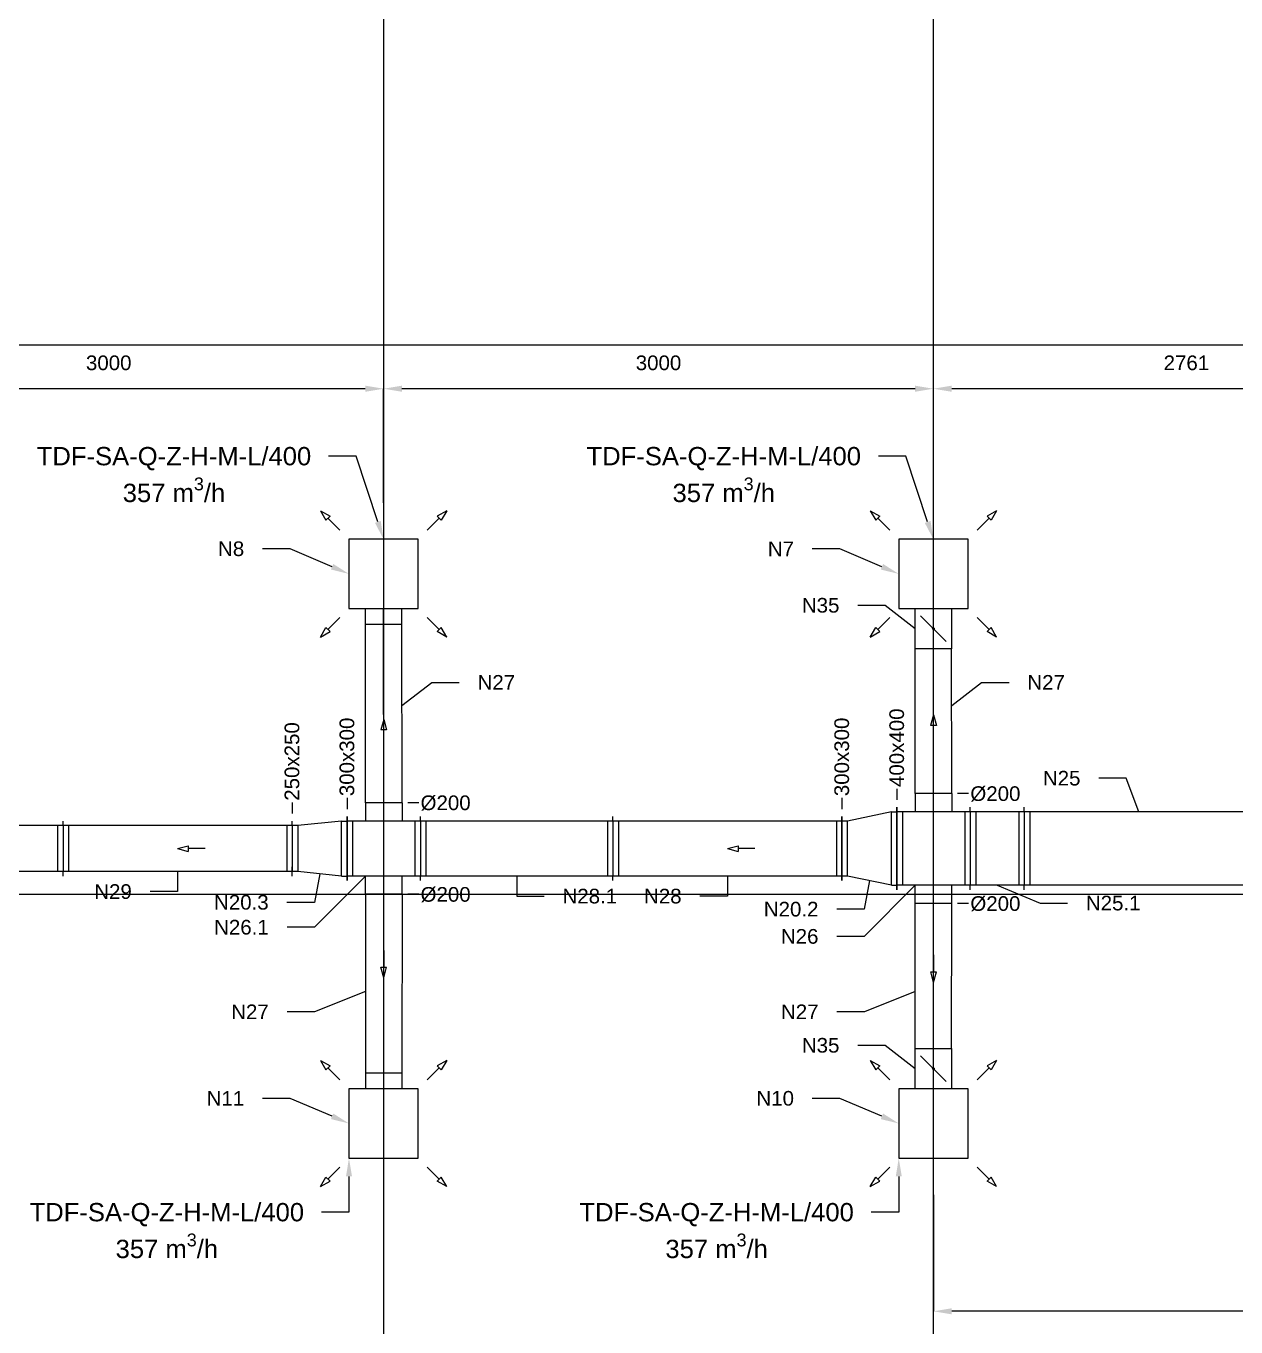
# Model space of a CAD drawing. Header units: millimetres. Extents: x 59762 to 60194, y -87842 to -87548.
# Drawn here: x 59946.12 to 59952.72, y -87789.9 to -87782.8 of the extents above; entities that cross this region are included whole.
import ezdxf
from ezdxf import colors
from ezdxf.entities.mleader import LeaderData, LeaderLine
from ezdxf.math import Vec2, Vec3

# ---------------------------------------------------------------- set-up
doc = ezdxf.new("R2010")
doc.units = ezdxf.units.MM
doc.linetypes.add('JIS_02_1.2', pattern=[2.5, 1.25, -1.25])
doc.linetypes.add('KRESKAKROPKA', pattern=[25.4, 12.7, -6.35, 0, -6.35])
for name, color, linetype, lineweight in [('instalacja nawiewna', 150, 'Continuous', 20), ('kanały', 7, 'Continuous', 20), ('nawi. strzałki', 150, 'Continuous', 20), ('Nawiew opis', 150, 'Continuous', 20), ('wymiary', 7, 'Continuous', 13)]:
    doc.layers.add(name, color=color, linetype=linetype, lineweight=lineweight)
doc.layers.add('osie', color=7, linetype='JIS_02_1.2', lineweight=5, transparency=0.7)
doc.layers.add('podkład', color=7, linetype='Continuous', lineweight=13, transparency=0.7)
doc.styles.add('styl1', font='arial.ttf', dxfattribs={"height": 0.08})
doc.linetypes.add('ZYGZAK', pattern='A,0.00254,-5.08,[131,ltypeshp.shx,S=5.08,R=0,X=-5.08,Y=0],-10.16,[131,ltypeshp.shx,S=5.08,R=180,X=5.08,Y=0],-5.08', length=20.32254)
doc.dimstyles.new('Kopia Opisowy', dxfattribs={"dimscale": 0, "dimtxt": 0.08, "dimasz": 0.1, "dimexe": 0, "dimexo": 0.2, "dimgap": 0.1, "dimtad": 1, "dimlfac": 1000, "dimtxsty": 'styl1', "dimcen": 2.5, "dimadec": 0, "dimazin": 0, "dimtfac": 1, "dimtmove": 0, "dimatfit": 3, "dimfxl": 1, "dimarcsym": 0})

# ---------------------------------------------------------------- blocks, each defined once
blk = doc.blocks.new('*D66')
at = {"layer": 'Defpoints', "color": 0, "transparency": 16777216}
for p in [(59951.0698, -87784.7764), (59953.8308, -87784.7764), (59951.0698, -87785.5984)]:
    blk.add_point(p, dxfattribs=at)
at = {"layer": 'wymiary', "color": 0, "lineweight": -2, "transparency": 16777216}
for p, q in [((59951.0698, -87785.3984), (59951.0698, -87784.7764)), ((59953.7308, -87784.7764), (59951.1698, -87784.7764))]:
    blk.add_line(p, q, dxfattribs=at)
at = {"layer": 'wymiary', "color": 0, "transparency": 16777216}
for points in [[(59951.1698, -87784.7597), (59951.1698, -87784.793), (59951.0698, -87784.7764)], [(59953.7308, -87784.7597), (59953.7308, -87784.793), (59953.8308, -87784.7764)]]:
    blk.add_solid(points, dxfattribs=at)
at = {"layer": 'wymiary', "color": 0, "transparency": 16777216, "insert": (59952.4503, -87784.6355), "char_height": 0.08, "attachment_point": 5, "style": 'styl1'}
blk.add_mtext('2761', dxfattribs=at)
blk = doc.blocks.new('*D67')
at = {"layer": 'Defpoints', "color": 0, "transparency": 16777216}
for p in [(59948.0698, -87784.7764), (59948.0698, -87785.5984), (59951.0698, -87785.5984)]:
    blk.add_point(p, dxfattribs=at)
at = {"layer": 'wymiary', "color": 0, "lineweight": -2, "transparency": 16777216}
for p, q in [((59948.0698, -87785.3984), (59948.0698, -87784.7764)), ((59950.9698, -87784.7764), (59948.1698, -87784.7764))]:
    blk.add_line(p, q, dxfattribs=at)
at = {"layer": 'wymiary', "color": 0, "transparency": 16777216}
for points in [[(59948.1698, -87784.7597), (59948.1698, -87784.793), (59948.0698, -87784.7764)], [(59950.9698, -87784.7597), (59950.9698, -87784.793), (59951.0698, -87784.7764)]]:
    blk.add_solid(points, dxfattribs=at)
at = {"layer": 'wymiary', "color": 0, "transparency": 16777216, "insert": (59949.5698, -87784.6355), "char_height": 0.08, "attachment_point": 5, "style": 'styl1'}
blk.add_mtext('3000', dxfattribs=at)
blk = doc.blocks.new('*D68')
at = {"layer": 'Defpoints', "color": 0, "transparency": 16777216}
for p in [(59945.0698, -87784.7764), (59945.0698, -87785.5984), (59948.0698, -87785.5984)]:
    blk.add_point(p, dxfattribs=at)
at = {"layer": 'wymiary', "color": 0, "lineweight": -2, "transparency": 16777216}
for p, q in [((59945.0698, -87785.3984), (59945.0698, -87784.7764)), ((59947.9698, -87784.7764), (59945.1698, -87784.7764))]:
    blk.add_line(p, q, dxfattribs=at)
at = {"layer": 'wymiary', "color": 0, "transparency": 16777216}
for points in [[(59945.1698, -87784.7597), (59945.1698, -87784.793), (59945.0698, -87784.7764)], [(59947.9698, -87784.7597), (59947.9698, -87784.793), (59948.0698, -87784.7764)]]:
    blk.add_solid(points, dxfattribs=at)
at = {"layer": 'wymiary', "color": 0, "transparency": 16777216, "insert": (59946.5698, -87784.6355), "char_height": 0.08, "attachment_point": 5, "style": 'styl1'}
blk.add_mtext('3000', dxfattribs=at)
blk = doc.blocks.new('*D65')
at = {"layer": 'Defpoints', "color": 0, "transparency": 16777216}
for p in [(59951.0698, -87788.9764), (59951.0698, -87789.8126), (59956.8708, -87789.8126)]:
    blk.add_point(p, dxfattribs=at)
at = {"layer": 'wymiary', "color": 0, "lineweight": -2, "transparency": 16777216}
for p, q in [((59951.0698, -87789.1764), (59951.0698, -87789.8126)), ((59956.8708, -87789.6126), (59956.8708, -87789.8126)), ((59956.7708, -87789.8126), (59951.1698, -87789.8126))]:
    blk.add_line(p, q, dxfattribs=at)
at = {"layer": 'wymiary', "color": 0, "transparency": 16777216}
for points in [[(59951.1698, -87789.796), (59951.1698, -87789.8293), (59951.0698, -87789.8126)], [(59956.7708, -87789.796), (59956.7708, -87789.8293), (59956.8708, -87789.8126)]]:
    blk.add_solid(points, dxfattribs=at)
at = {"layer": 'wymiary', "color": 0, "transparency": 16777216, "insert": (59954.496, -87789.6718), "char_height": 0.08, "attachment_point": 5, "style": 'styl1'}
blk.add_mtext('5801', dxfattribs=at)
blk = doc.blocks.new('_None')

msp = doc.modelspace()

# ---------------------------------------------------------------- hatches: boundary and pattern name
at = {"layer": 'podkład'}
h = msp.add_hatch(dxfattribs=at)
h.set_pattern_fill('ANSI31', color=256, scale=0.25)
h.set_pattern_definition([(45, (56984.5771, -93786.78106), (-0.56126601, 0.56126601), [])])
h.paths.add_polyline_path([(59941.720847, -87772.18638), (59941.720847, -87793.88638), (59972.420847, -87793.88638), (59972.420847, -87772.18638)])
h.paths.add_polyline_path([(59942.070847, -87772.53638), (59953.830847, -87772.53638), (59953.830847, -87784.77638), (59960.310847, -87784.77638), (59960.310847, -87772.53638), (59972.070847, -87772.53638), (59972.070847, -87793.53638), (59942.070847, -87793.53638)], flags=16)
h.paths.add_polyline_path([(59954.070847, -87772.53638), (59960.070847, -87772.53638), (59960.070847, -87784.53638), (59954.070847, -87784.53638)], flags=16)

# ---------------------------------------------------------------- linework, layer by layer
at = {"layer": 'instalacja nawiewna', "color": 7, "ltscale": 20}
for points in [[(59948.258847, -87785.59838), (59947.880847, -87785.59838), (59947.880847, -87785.97638), (59948.258847, -87785.97638)], [(59951.258847, -87785.59838), (59950.880847, -87785.59838), (59950.880847, -87785.97638), (59951.258847, -87785.97638)], [(59948.258847, -87788.59838), (59947.880847, -87788.59838), (59947.880847, -87788.97638), (59948.258847, -87788.97638)], [(59951.258847, -87788.59838), (59950.880847, -87788.59838), (59950.880847, -87788.97638), (59951.258847, -87788.97638)]]:
    msp.add_lwpolyline(points, close=True, dxfattribs=at)
at = {"layer": 'kanały'}
for p, q in [((59947.970847, -87786.061275), (59947.970847, -87785.97638)), ((59948.168847, -87786.061318), (59948.168847, -87785.97638)), ((59950.970847, -87785.97638), (59951.168847, -87785.97638)), ((59950.970847, -87786.19638), (59950.970847, -87785.97638)), ((59951.168847, -87785.97638), (59951.168847, -87786.19638)), ((59951.066312, -87786.082844), (59950.999844, -87786.016376)), ((59947.970847, -87786.061275), (59948.168847, -87786.061318)), ((59951.073383, -87786.089916), (59951.139851, -87786.156384)), ((59951.168847, -87786.19638), (59950.970847, -87786.19638)), ((59950.970847, -87788.37838), (59951.168847, -87788.37838)), ((59950.970847, -87788.59838), (59950.970847, -87788.37838)), ((59951.168847, -87788.37838), (59951.168847, -87788.59838)), ((59951.066312, -87788.484844), (59950.999844, -87788.418376)), ((59947.970847, -87788.511485), (59948.168847, -87788.511442)), ((59947.970847, -87788.511485), (59947.970847, -87788.59838)), ((59948.168847, -87788.511442), (59948.168847, -87788.59838)), ((59951.073383, -87788.491916), (59951.139851, -87788.558384)), ((59951.168847, -87788.59838), (59950.970847, -87788.59838))]:
    msp.add_line(p, q, dxfattribs=at)
at = {"layer": 'kanały', "color": 7, "linetype": 'ZYGZAK', "ltscale": 0.1}
for p, q in [((59947.970847, -87787.03638), (59947.970847, -87786.061275)), ((59948.170847, -87787.03638), (59948.168847, -87786.061318)), ((59950.970847, -87786.98638), (59950.970847, -87786.19638)), ((59951.170847, -87786.98638), (59951.168847, -87786.19638)), ((59947.970847, -87787.53638), (59947.970847, -87788.511485)), ((59948.170847, -87787.53638), (59948.168847, -87788.511442)), ((59950.970847, -87788.37838), (59950.970847, -87787.58638)), ((59951.168847, -87788.37838), (59951.170847, -87787.58638))]:
    msp.add_line(p, q, dxfattribs=at)
at = {"layer": 'kanały', "color": 7, "ltscale": 20}
for p, q in [((59948.170847, -87787.03638), (59947.970847, -87787.03638)), ((59947.970847, -87787.03638), (59947.970847, -87787.13638)), ((59948.170847, -87787.03638), (59948.170847, -87787.13638)), ((59951.170847, -87786.98638), (59950.970847, -87786.98638)), ((59950.970847, -87786.98638), (59950.970847, -87787.08638)), ((59951.170847, -87786.98638), (59951.170847, -87787.08638)), ((59947.870847, -87787.13638), (59947.870847, -87787.11138)), ((59947.870847, -87787.11138), (59947.870847, -87787.13638)), ((59948.270847, -87787.13638), (59948.270847, -87787.11138)), ((59948.270847, -87787.13638), (59948.270847, -87787.11138)), ((59949.320847, -87787.13638), (59949.320847, -87787.11138)), ((59949.320847, -87787.13638), (59949.320847, -87787.11138)), ((59950.570847, -87787.11138), (59950.570847, -87787.13638)), ((59950.570847, -87787.13638), (59950.570847, -87787.11138)), ((59950.840847, -87787.08638), (59950.600847, -87787.13638)), ((59950.840847, -87787.48638), (59950.840847, -87787.08638)), ((59950.840847, -87787.08638), (59950.870847, -87787.08638)), ((59950.870847, -87787.08638), (59950.870847, -87787.06138)), ((59950.870847, -87787.06138), (59950.870847, -87787.08638)), ((59950.870847, -87787.08638), (59950.870847, -87787.48638)), ((59951.270847, -87787.08638), (59950.870847, -87787.08638)), ((59950.870847, -87787.48638), (59950.870847, -87787.08638)), ((59950.900847, -87787.08638), (59950.900847, -87787.48638)), ((59951.240847, -87787.08638), (59951.240847, -87787.48638)), ((59951.270847, -87787.08638), (59951.270847, -87787.06138)), ((59951.270847, -87787.08638), (59951.270847, -87787.06138)), ((59951.270847, -87787.08638), (59951.270847, -87787.48638)), ((59951.565847, -87787.08638), (59951.270847, -87787.08638)), ((59951.270847, -87787.08638), (59951.270847, -87787.48638)), ((59951.300847, -87787.08638), (59951.300847, -87787.48638)), ((59951.535847, -87787.08638), (59951.535847, -87787.48638)), ((59951.565847, -87787.08638), (59951.565847, -87787.06138)), ((59951.565847, -87787.08638), (59951.565847, -87787.06138)), ((59952.815847, -87787.08638), (59951.565847, -87787.08638)), ((59951.565847, -87787.08638), (59951.565847, -87787.48638)), ((59951.565847, -87787.08638), (59951.565847, -87787.48638)), ((59951.595847, -87787.08638), (59951.595847, -87787.48638)), ((59946.320847, -87787.16138), (59945.230847, -87787.16138)), ((59946.290847, -87787.16138), (59946.290847, -87787.41138)), ((59946.320847, -87787.16138), (59946.320847, -87787.13638)), ((59946.320847, -87787.16138), (59946.320847, -87787.13638)), ((59947.570847, -87787.16138), (59946.320847, -87787.16138)), ((59946.320847, -87787.16138), (59946.320847, -87787.41138)), ((59946.320847, -87787.16138), (59946.320847, -87787.41138)), ((59946.350847, -87787.16138), (59946.350847, -87787.41138)), ((59947.540847, -87787.16138), (59947.540847, -87787.41138)), ((59947.570847, -87787.16138), (59947.570847, -87787.13638)), ((59947.570847, -87787.16138), (59947.570847, -87787.13638)), ((59947.570847, -87787.16138), (59947.570847, -87787.41138)), ((59947.570847, -87787.16138), (59947.570847, -87787.41138)), ((59947.840847, -87787.13638), (59947.600847, -87787.16138)), ((59947.600847, -87787.16138), (59947.600847, -87787.41138)), ((59947.840847, -87787.43638), (59947.840847, -87787.13638)), ((59947.840847, -87787.13638), (59947.870847, -87787.13638)), ((59947.870847, -87787.13638), (59947.870847, -87787.43638)), ((59948.270847, -87787.13638), (59947.870847, -87787.13638)), ((59947.870847, -87787.43638), (59947.870847, -87787.13638)), ((59947.900847, -87787.13638), (59947.900847, -87787.43638)), ((59948.240847, -87787.13638), (59948.240847, -87787.43638)), ((59948.270847, -87787.13638), (59948.270847, -87787.43638)), ((59949.320847, -87787.13638), (59948.270847, -87787.13638)), ((59948.270847, -87787.13638), (59948.270847, -87787.43638)), ((59948.300847, -87787.13638), (59948.300847, -87787.43638)), ((59949.290847, -87787.13638), (59949.290847, -87787.43638)), ((59950.570847, -87787.13638), (59949.320847, -87787.13638)), ((59949.320847, -87787.13638), (59949.320847, -87787.43638)), ((59949.320847, -87787.13638), (59949.320847, -87787.43638)), ((59949.350847, -87787.13638), (59949.350847, -87787.43638)), ((59950.540847, -87787.13638), (59950.540847, -87787.43638)), ((59950.570847, -87787.43638), (59950.570847, -87787.13638)), ((59950.600847, -87787.13638), (59950.570847, -87787.13638)), ((59950.570847, -87787.13638), (59950.570847, -87787.43638)), ((59950.600847, -87787.43638), (59950.600847, -87787.13638)), ((59947.570847, -87787.41138), (59947.570847, -87787.38638)), ((59946.320847, -87787.41138), (59945.230847, -87787.41138)), ((59946.320847, -87787.43638), (59946.320847, -87787.41138)), ((59947.570847, -87787.41138), (59946.320847, -87787.41138)), ((59946.320847, -87787.43638), (59946.320847, -87787.41138)), ((59947.570847, -87787.43638), (59947.570847, -87787.41138)), ((59947.570847, -87787.43638), (59947.570847, -87787.41138)), ((59947.840847, -87787.43638), (59947.600847, -87787.41138)), ((59947.840847, -87787.43638), (59947.870847, -87787.43638)), ((59947.870847, -87787.46138), (59947.870847, -87787.43638)), ((59948.270847, -87787.43638), (59947.870847, -87787.43638)), ((59947.870847, -87787.43638), (59947.870847, -87787.46138)), ((59947.970847, -87787.53638), (59947.970847, -87787.43638)), ((59948.170847, -87787.53638), (59948.170847, -87787.43638)), ((59948.270847, -87787.46138), (59948.270847, -87787.43638)), ((59948.270847, -87787.46138), (59948.270847, -87787.43638)), ((59949.320847, -87787.43638), (59948.270847, -87787.43638)), ((59949.320847, -87787.46138), (59949.320847, -87787.43638)), ((59950.570847, -87787.43638), (59949.320847, -87787.43638)), ((59949.320847, -87787.46138), (59949.320847, -87787.43638)), ((59950.570847, -87787.43638), (59950.570847, -87787.46138)), ((59950.600847, -87787.43638), (59950.570847, -87787.43638)), ((59950.570847, -87787.46138), (59950.570847, -87787.43638)), ((59950.840847, -87787.48638), (59950.600847, -87787.43638)), ((59948.170847, -87787.53638), (59947.970847, -87787.53638)), ((59950.840847, -87787.48638), (59950.870847, -87787.48638)), ((59950.870847, -87787.51138), (59950.870847, -87787.48638)), ((59951.270847, -87787.48638), (59950.870847, -87787.48638)), ((59950.870847, -87787.48638), (59950.870847, -87787.51138)), ((59950.970847, -87787.58638), (59950.970847, -87787.48638)), ((59951.170847, -87787.58638), (59951.170847, -87787.48638)), ((59951.270847, -87787.51138), (59951.270847, -87787.48638)), ((59951.270847, -87787.51138), (59951.270847, -87787.48638)), ((59951.565847, -87787.48638), (59951.270847, -87787.48638)), ((59951.565847, -87787.51138), (59951.565847, -87787.48638)), ((59952.815847, -87787.48638), (59951.565847, -87787.48638)), ((59951.565847, -87787.51138), (59951.565847, -87787.48638)), ((59951.170847, -87787.58638), (59950.970847, -87787.58638))]:
    msp.add_line(p, q, dxfattribs=at)
at = {"layer": 'kanały', "color": 7}
for p, q in [((59947.600847, -87787.16138), (59947.570847, -87787.16138)), ((59947.600847, -87787.41138), (59947.570847, -87787.41138))]:
    msp.add_line(p, q, dxfattribs=at)
at = {"layer": 'kanały'}
for centre in [(59951.069847, -87786.08638), (59951.069847, -87788.48838)]:
    msp.add_circle(centre, 0.005, dxfattribs=at)
at = {"layer": 'nawi. strzałki', "color": 7, "ltscale": 20}
for p, q in [((59947.725284, -87785.442816), (59947.755284, -87785.494778)), ((59947.725284, -87785.442816), (59947.777245, -87785.472816)), ((59947.777245, -87785.472816), (59947.755284, -87785.494778)), ((59948.414411, -87785.442816), (59948.362449, -87785.472816)), ((59948.384411, -87785.494778), (59948.362449, -87785.472816)), ((59948.414411, -87785.442816), (59948.384411, -87785.494778)), ((59950.725284, -87785.442816), (59950.755284, -87785.494778)), ((59950.725284, -87785.442816), (59950.777245, -87785.472816)), ((59950.777245, -87785.472816), (59950.755284, -87785.494778)), ((59951.414411, -87785.442816), (59951.362449, -87785.472816)), ((59951.384411, -87785.494778), (59951.362449, -87785.472816)), ((59951.414411, -87785.442816), (59951.384411, -87785.494778)), ((59947.83135, -87785.548883), (59947.766264, -87785.483797)), ((59948.308345, -87785.548883), (59948.37343, -87785.483797)), ((59950.83135, -87785.548883), (59950.766264, -87785.483797)), ((59951.308345, -87785.548883), (59951.37343, -87785.483797)), ((59947.83135, -87786.025877), (59947.766264, -87786.090963)), ((59948.308345, -87786.025877), (59948.37343, -87786.090963)), ((59950.83135, -87786.025877), (59950.766264, -87786.090963)), ((59951.308345, -87786.025877), (59951.37343, -87786.090963)), ((59947.725284, -87786.131943), (59947.755284, -87786.079982)), ((59947.725284, -87786.131943), (59947.777245, -87786.101943)), ((59947.755284, -87786.079982), (59947.777245, -87786.101943)), ((59948.362449, -87786.101943), (59948.384411, -87786.079982)), ((59948.414411, -87786.131943), (59948.362449, -87786.101943)), ((59948.414411, -87786.131943), (59948.384411, -87786.079982)), ((59950.725284, -87786.131943), (59950.755284, -87786.079982)), ((59950.725284, -87786.131943), (59950.777245, -87786.101943)), ((59950.755284, -87786.079982), (59950.777245, -87786.101943)), ((59951.362449, -87786.101943), (59951.384411, -87786.079982)), ((59951.414411, -87786.131943), (59951.362449, -87786.101943)), ((59951.414411, -87786.131943), (59951.384411, -87786.079982)), ((59948.070847, -87786.58138), (59948.055318, -87786.639336)), ((59948.070847, -87786.58138), (59948.086376, -87786.639336)), ((59951.070347, -87786.55638), (59951.054818, -87786.614336)), ((59951.085876, -87786.614336), (59951.054818, -87786.614336)), ((59951.070347, -87786.55638), (59951.085876, -87786.614336)), ((59951.070347, -87786.70638), (59951.070347, -87786.614336)), ((59948.086376, -87786.639336), (59948.055318, -87786.639336)), ((59948.070847, -87786.73138), (59948.070847, -87786.639336)), ((59946.945847, -87787.28638), (59947.003803, -87787.270851)), ((59946.945847, -87787.28638), (59947.003803, -87787.301909)), ((59947.003803, -87787.270851), (59947.003803, -87787.301909)), ((59947.095847, -87787.28638), (59947.003803, -87787.28638)), ((59949.945847, -87787.28638), (59950.003803, -87787.270851)), ((59949.945847, -87787.28638), (59950.003803, -87787.301909)), ((59950.003803, -87787.270851), (59950.003803, -87787.301909)), ((59950.095847, -87787.28638), (59950.003803, -87787.28638)), ((59948.070847, -87787.84238), (59948.070847, -87787.934424)), ((59951.070847, -87787.86738), (59951.070847, -87787.959424)), ((59948.070847, -87787.99238), (59948.055318, -87787.934424)), ((59948.055318, -87787.934424), (59948.086376, -87787.934424)), ((59948.070847, -87787.99238), (59948.086376, -87787.934424)), ((59951.070847, -87788.01738), (59951.055318, -87787.959424)), ((59951.055318, -87787.959424), (59951.086376, -87787.959424)), ((59951.070847, -87788.01738), (59951.086376, -87787.959424)), ((59947.725284, -87788.442816), (59947.755284, -87788.494778)), ((59947.725284, -87788.442816), (59947.777245, -87788.472816)), ((59948.414411, -87788.442816), (59948.362449, -87788.472816)), ((59948.414411, -87788.442816), (59948.384411, -87788.494778)), ((59950.725284, -87788.442816), (59950.755284, -87788.494778)), ((59950.725284, -87788.442816), (59950.777245, -87788.472816)), ((59951.414411, -87788.442816), (59951.362449, -87788.472816)), ((59951.414411, -87788.442816), (59951.384411, -87788.494778)), ((59947.777245, -87788.472816), (59947.755284, -87788.494778)), ((59947.83135, -87788.548883), (59947.766264, -87788.483797)), ((59948.308345, -87788.548883), (59948.37343, -87788.483797)), ((59948.384411, -87788.494778), (59948.362449, -87788.472816)), ((59950.777245, -87788.472816), (59950.755284, -87788.494778)), ((59950.83135, -87788.548883), (59950.766264, -87788.483797)), ((59951.308345, -87788.548883), (59951.37343, -87788.483797)), ((59951.384411, -87788.494778), (59951.362449, -87788.472816)), ((59947.83135, -87789.025877), (59947.766264, -87789.090963)), ((59948.308345, -87789.025877), (59948.37343, -87789.090963)), ((59950.83135, -87789.025877), (59950.766264, -87789.090963)), ((59951.308345, -87789.025877), (59951.37343, -87789.090963)), ((59947.725284, -87789.131943), (59947.755284, -87789.079982)), ((59947.725284, -87789.131943), (59947.777245, -87789.101943)), ((59947.755284, -87789.079982), (59947.777245, -87789.101943)), ((59948.362449, -87789.101943), (59948.384411, -87789.079982)), ((59948.414411, -87789.131943), (59948.362449, -87789.101943)), ((59948.414411, -87789.131943), (59948.384411, -87789.079982)), ((59950.725284, -87789.131943), (59950.755284, -87789.079982)), ((59950.725284, -87789.131943), (59950.777245, -87789.101943)), ((59950.755284, -87789.079982), (59950.777245, -87789.101943)), ((59951.362449, -87789.101943), (59951.384411, -87789.079982)), ((59951.414411, -87789.131943), (59951.362449, -87789.101943)), ((59951.414411, -87789.131943), (59951.384411, -87789.079982))]:
    msp.add_line(p, q, dxfattribs=at)
at = {"layer": 'osie', "linetype": 'Continuous'}
for p, q in [((59948.070847, -87795.29638), (59948.070847, -87770.29638)), ((59951.070847, -87795.29638), (59951.070847, -87770.29638)), ((59939.220847, -87784.53638), (59974.220847, -87784.53638)), ((59939.220847, -87787.53638), (59974.220847, -87787.53638))]:
    msp.add_line(p, q, dxfattribs=at)
at = {"layer": 'osie', "color": 7, "linetype": 'KRESKAKROPKA', "ltscale": 0.1}
for p, q in [((59948.070847, -87787.13638), (59948.069847, -87785.97638)), ((59951.070847, -87787.08638), (59951.069847, -87785.97638)), ((59948.070847, -87788.59838), (59948.070847, -87787.43638)), ((59951.069847, -87788.59838), (59951.070847, -87787.48638))]:
    msp.add_line(p, q, dxfattribs=at)
at = {"layer": 'wymiary', "color": 7}
for p, q in [((59950.870847, -87786.960353), (59950.870847, -87787.020708)), ((59947.570847, -87787.035353), (59947.570847, -87787.095708)), ((59947.870847, -87787.010353), (59947.870847, -87787.070708)), ((59948.261558, -87787.03638), (59948.201203, -87787.03638)), ((59950.570847, -87787.010353), (59950.570847, -87787.070708)), ((59951.261558, -87786.98638), (59951.201203, -87786.98638)), ((59948.261558, -87787.53638), (59948.201203, -87787.53638)), ((59951.261558, -87787.58638), (59951.201203, -87787.58638))]:
    msp.add_line(p, q, dxfattribs=at)

# ---------------------------------------------------------------- texts
at = {"layer": 'wymiary', "color": 7, "ltscale": 20, "char_height": 0.08, "attachment_point": 7, "rotation": 90, "style": 'styl1'}
for s, insert in [('400x400', (59950.91056, -87786.950527)), ('250x250', (59947.61056, -87787.025527)), ('300x300', (59947.91056, -87787.000527)), ('300x300', (59950.61056, -87787.000527))]:
    msp.add_mtext_dynamic_manual_height_columns(s, width=0.44264358, gutter_width=1, heights=[0], dxfattribs=dict(at, insert=insert))
at = {"layer": 'wymiary', "color": 7, "ltscale": 20, "char_height": 0.08, "attachment_point": 1, "style": 'styl1'}
for insert in [(59951.271384, -87786.946667), (59948.271384, -87786.996667), (59948.271384, -87787.496667), (59951.271384, -87787.546667)]:
    msp.add_mtext_dynamic_manual_height_columns('%%C200', width=0.44264358, gutter_width=1, heights=[0], dxfattribs=dict(at, insert=insert))

# ---------------------------------------------------------------- dimensions: what is measured, and where the dimension line sits
at = {"layer": 'wymiary', "color": 7}
for base, p1, p2, override, picture, middle in [((59945.069847, -87784.77638), (59948.069847, -87785.59838), (59945.069847, -87785.59838), {"dimscale": 1, "dimse1": 1, "dimtix": 0, "dimtofl": 1, "dimtmove": 1, "dimatfit": 3}, '*D68', (59946.569847, -87784.635507)), ((59948.069847, -87784.77638), (59951.069847, -87785.59838), (59948.069847, -87785.59838), {"dimscale": 1, "dimse1": 1, "dimtix": 0, "dimtofl": 1, "dimtmove": 1, "dimatfit": 3}, '*D67', (59949.569847, -87784.635507)), ((59951.069847, -87784.77638), (59953.830847, -87784.77638), (59951.069847, -87785.59838), {"dimscale": 1, "dimse1": 1, "dimtix": 0, "dimtofl": 1, "dimtmove": 0, "dimatfit": 3}, '*D66', (59952.450347, -87784.635534))]:
    dim = msp.add_linear_dim(base=base, p1=p1, p2=p2, angle=180, dimstyle='Kopia Opisowy', override=override, dxfattribs=at)
    dim.commit()
    dim.dimension.update_dxf_attribs({"geometry": picture, "text_midpoint": middle})
at = {"layer": 'wymiary'}
dim = msp.add_linear_dim(base=(59951.069847, -87789.812647), p1=(59956.870847, -87789.812647), p2=(59951.069847, -87788.97638), angle=180, dimstyle='Kopia Opisowy', override={"dimscale": 1, "dimtix": 0, "dimtofl": 1, "dimtmove": 0, "dimatfit": 3}, dxfattribs=at)
dim.commit()
dim.dimension.update_dxf_attribs({"geometry": '*D65', "text_midpoint": (59954.495991, -87789.812647), "dimtype": 160})

# ---------------------------------------------------------------- leaders
at = {"layer": 'Nawiew opis', "color": 7, "ltscale": 20}
ml = msp.add_multileader_mtext('Standard', dxfattribs=at)
ml.set_content('\\A1;TDF-SA-Q-Z-H-M-L/400\\P357 m{\\H0.7x;\\S3^ ;}/h', color=7, style='styl1')
ml.set_leader_properties()
ml.build(insert=Vec2(0, 0))
ml.multileader.update_dxf_attribs({"dogleg_length": 0.3, "arrow_head_size": 0.1})
ctx = ml.context
ctx.base_point, ctx.char_height, ctx.arrow_head_size, ctx.landing_gap_size, ctx.plane_origin = Vec3(59946.081921, -87785.145264), 0.1, 0.1, 0.1, Vec3(59947.820847, -87785.78838)
ctx.text_align_type = 1
notes = []
notes.append((ctx, [(0, (1, 1, 0), (59947.919847, -87785.145264), (-1, 0), 0.15, [(0, [(59948.069847, -87785.59838)], 0, [])])]))
ctx.mtext.insert, ctx.mtext.alignment, ctx.mtext.flow_direction = Vec3(59946.925884, -87785.094377), 2, 5
ml = msp.add_multileader_mtext('Standard', dxfattribs=at)
ml.set_content('\\A1;TDF-SA-Q-Z-H-M-L/400\\P357 m{\\H0.7x;\\S3^ ;}/h', color=7, style='styl1')
ml.set_leader_properties()
ml.build(insert=Vec2(0, 0))
ml.multileader.update_dxf_attribs({"dogleg_length": 0.3, "arrow_head_size": 0.1})
ctx = ml.context
ctx.base_point, ctx.char_height, ctx.arrow_head_size, ctx.landing_gap_size, ctx.plane_origin = Vec3(59949.081921, -87785.145264), 0.1, 0.1, 0.1, Vec3(59950.820847, -87785.78838)
ctx.text_align_type = 1
notes.append((ctx, [(0, (1, 1, 0), (59950.919847, -87785.145264), (-1, 0), 0.15, [(0, [(59951.069847, -87785.59838)], 0, [])])]))
ctx.mtext.insert, ctx.mtext.alignment, ctx.mtext.flow_direction = Vec3(59949.925884, -87785.094377), 2, 5
ml = msp.add_multileader_mtext('Standard', dxfattribs=at)
ml.set_content('\\A1;TDF-SA-Q-Z-H-M-L/400\\P357 m{\\H0.7x;\\S3^ ;}/h', color=7, style='styl1')
ml.set_leader_properties()
ml.build(insert=Vec2(0, 0))
ml.multileader.update_dxf_attribs({"dogleg_length": 0.3, "arrow_head_size": 0.1})
ctx = ml.context
ctx.base_point, ctx.char_height, ctx.arrow_head_size, ctx.landing_gap_size, ctx.plane_origin = Vec3(59946.042921, -87789.272303), 0.1, 0.1, 0.1, Vec3(59947.820847, -87788.73838)
ctx.text_align_type = 1
notes.append((ctx, [(0, (1, 1, 0), (59947.880847, -87789.272303), (-1, 0), 0.15, [(0, [(59947.880847, -87788.97638)], 0, [])])]))
ctx.mtext.insert, ctx.mtext.alignment, ctx.mtext.flow_direction = Vec3(59946.886884, -87789.221416), 2, 5
ml = msp.add_multileader_mtext('Standard', dxfattribs=at)
ml.set_content('\\A1;TDF-SA-Q-Z-H-M-L/400\\P357 m{\\H0.7x;\\S3^ ;}/h', color=7, style='styl1')
ml.set_leader_properties()
ml.build(insert=Vec2(0, 0))
ml.multileader.update_dxf_attribs({"dogleg_length": 0.3, "arrow_head_size": 0.1})
ctx = ml.context
ctx.base_point, ctx.char_height, ctx.arrow_head_size, ctx.landing_gap_size, ctx.plane_origin = Vec3(59949.042921, -87789.272303), 0.1, 0.1, 0.1, Vec3(59950.820847, -87788.73838)
ctx.text_align_type = 1
notes.append((ctx, [(0, (1, 1, 0), (59950.880847, -87789.272303), (-1, 0), 0.15, [(0, [(59950.880847, -87788.97638)], 0, [])])]))
ctx.mtext.insert, ctx.mtext.alignment, ctx.mtext.flow_direction = Vec3(59949.886884, -87789.221416), 2, 5
at = {"layer": 'wymiary'}
ml = msp.add_multileader_mtext('Standard', dxfattribs=at)
ml.set_content('N8', color=256, style='styl1')
ml.set_leader_properties()
ml.build(insert=Vec2(0, 0))
ml.multileader.update_dxf_attribs({"dogleg_length": 0.15, "arrow_head_size": 0.1})
ctx = ml.context
ctx.base_point, ctx.char_height, ctx.arrow_head_size, ctx.landing_gap_size, ctx.plane_origin = Vec3(59947.079643, -87785.650554), 0.08, 0.1, 0.1, Vec3(59947.776425, -87786.360145)
ctx.text_align_type = 2
notes.append((ctx, [(0, (1, 1, 0), (59947.559084, -87785.650554), (-1, 0), 0.15, [(0, [(59947.880847, -87785.78738)], 0, [])])]))
ctx.mtext.insert, ctx.mtext.width, ctx.mtext.alignment, ctx.mtext.flow_direction = Vec3(59947.309084, -87785.609872), 0.51353508, 3, 5
ml = msp.add_multileader_mtext('Standard', dxfattribs=at)
ml.set_content('N7', color=256, style='styl1')
ml.set_leader_properties()
ml.build(insert=Vec2(0, 0))
ml.multileader.update_dxf_attribs({"dogleg_length": 0.15, "arrow_head_size": 0.1})
ctx = ml.context
ctx.base_point, ctx.char_height, ctx.arrow_head_size, ctx.landing_gap_size, ctx.plane_origin = Vec3(59950.079807, -87785.650554), 0.08, 0.1, 0.1, Vec3(59950.776425, -87786.360145)
ctx.text_align_type = 2
notes.append((ctx, [(0, (1, 1, 0), (59950.559084, -87785.650554), (-1, 0), 0.15, [(0, [(59950.880847, -87785.78738)], 0, [])])]))
ctx.mtext.insert, ctx.mtext.width, ctx.mtext.alignment, ctx.mtext.flow_direction = Vec3(59950.309084, -87785.610554), 0.51353508, 3, 5
ml = msp.add_multileader_mtext('Standard', dxfattribs=at)
ml.set_content('N35', color=256, style='styl1')
ml.set_leader_properties()
ml.set_arrow_properties(name='NONE')
ml.build(insert=Vec2(0, 0))
ml.multileader.update_dxf_attribs({"dogleg_length": 0.15, "arrow_head_size": 0.1})
ctx = ml.context
ctx.base_point, ctx.char_height, ctx.arrow_head_size, ctx.landing_gap_size, ctx.plane_origin = Vec3(59950.264999, -87785.959158), 0.08, 0.1, 0.1, Vec3(59950.86521, -87786.658977)
ctx.text_align_type = 2
notes.append((ctx, [(0, (1, 1, 0), (59950.807032, -87785.959158), (-1, 0), 0.15, [(0, [(59950.969632, -87786.086212)], 0, [])])]))
ctx.mtext.insert, ctx.mtext.width, ctx.mtext.alignment, ctx.mtext.flow_direction = Vec3(59950.557032, -87785.918448), 0.51353508, 3, 5
ml = msp.add_multileader_mtext('Standard', dxfattribs=at)
ml.set_content('N27', color=256, style='styl1')
ml.set_leader_properties()
ml.set_arrow_properties(name='NONE')
ml.build(insert=Vec2(0, 0))
ml.multileader.update_dxf_attribs({"dogleg_length": 0.15, "arrow_head_size": 0.1})
ctx = ml.context
ctx.base_point, ctx.char_height, ctx.arrow_head_size, ctx.landing_gap_size, ctx.plane_origin = Vec3(59948.482398, -87786.379325), 0.08, 0.1, 0.1, Vec3(59948.27422, -87787.079145)
notes.append((ctx, [(0, (1, 1, 0), (59948.332398, -87786.379325), (1, 0), 0.15, [(0, [(59948.169798, -87786.50638)], 0, [])])]))
ctx.mtext.insert, ctx.mtext.rotation, ctx.mtext.width, ctx.mtext.flow_direction = Vec3(59948.582398, -87786.339325), 6.28318531, 0.51353508, 5
ml = msp.add_multileader_mtext('Standard', dxfattribs=at)
ml.set_content('N27', color=256, style='styl1')
ml.set_leader_properties()
ml.set_arrow_properties(name='NONE')
ml.build(insert=Vec2(0, 0))
ml.multileader.update_dxf_attribs({"dogleg_length": 0.15, "arrow_head_size": 0.1})
ctx = ml.context
ctx.base_point, ctx.char_height, ctx.arrow_head_size, ctx.landing_gap_size, ctx.plane_origin = Vec3(59951.482447, -87786.379325), 0.08, 0.1, 0.1, Vec3(59951.27427, -87787.079145)
notes.append((ctx, [(0, (1, 1, 0), (59951.332447, -87786.379325), (1, 0), 0.15, [(0, [(59951.169847, -87786.50638)], 0, [])])]))
ctx.mtext.insert, ctx.mtext.rotation, ctx.mtext.width, ctx.mtext.flow_direction = Vec3(59951.582447, -87786.339325), 6.28318531, 0.51353508, 5
ml = msp.add_multileader_mtext('Standard', dxfattribs=at)
ml.set_content('N25', color=256, style='styl1')
ml.set_leader_properties()
ml.set_arrow_properties(name='NONE')
ml.build(insert=Vec2(0, 0))
ml.multileader.update_dxf_attribs({"dogleg_length": 0.15, "arrow_head_size": 0.1})
ctx = ml.context
ctx.base_point, ctx.char_height, ctx.arrow_head_size, ctx.landing_gap_size, ctx.plane_origin = Vec3(59951.580292, -87786.902971), 0.08, 0.1, 0.1, Vec3(59952.29527, -87787.659145)
ctx.text_align_type = 2
notes.append((ctx, [(1, (1, 1, 0), (59952.122325, -87786.902971), (-1, 0), 0.15, [(0, [(59952.190847, -87787.08638)], 0, [])])]))
ctx.mtext.insert, ctx.mtext.rotation, ctx.mtext.width, ctx.mtext.alignment, ctx.mtext.flow_direction = Vec3(59951.872325, -87786.862289), 6.28318531, 0.51353508, 3, 5
ml = msp.add_multileader_mtext('Standard', dxfattribs=at)
ml.set_content('N25', color=256, style='styl1')
ml.set_leader_properties()
ml.set_arrow_properties(name='NONE')
ml.build(insert=Vec2(0, 0))
ml.multileader.update_dxf_attribs({"dogleg_length": 0.15, "arrow_head_size": 0.1})
ctx = ml.context
ctx.base_point, ctx.char_height, ctx.arrow_head_size, ctx.landing_gap_size, ctx.plane_origin = Vec3(59952.830292, -87786.902971), 0.08, 0.1, 0.1, Vec3(59953.54527, -87787.659145)
ctx.text_align_type = 2
notes.append((ctx, [(1, (1, 1, 0), (59953.372325, -87786.902971), (-1, 0), 0.15, [(0, [(59953.440847, -87787.08638)], 0, [])])]))
ctx.mtext.insert, ctx.mtext.rotation, ctx.mtext.width, ctx.mtext.alignment, ctx.mtext.flow_direction = Vec3(59953.122325, -87786.862289), 6.28318531, 0.51353508, 3, 5
ml = msp.add_multileader_mtext('Standard', dxfattribs=at)
ml.set_content('N29', color=256, style='styl1')
ml.set_leader_properties()
ml.set_arrow_properties(name='NONE')
ml.build(insert=Vec2(0, 0))
ml.multileader.update_dxf_attribs({"dogleg_length": 0.15, "arrow_head_size": 0.1})
ctx = ml.context
ctx.base_point, ctx.char_height, ctx.arrow_head_size, ctx.landing_gap_size, ctx.plane_origin = Vec3(59946.404251, -87787.521823), 0.08, 0.1, 0.1, Vec3(59947.05027, -87787.984145)
ctx.text_align_type = 2
notes.append((ctx, [(1, (1, 1, 0), (59946.945847, -87787.521823), (-1, 0), 0.15, [(0, [(59946.945847, -87787.41138)], 0, [])])]))
ctx.mtext.insert, ctx.mtext.rotation, ctx.mtext.width, ctx.mtext.alignment, ctx.mtext.flow_direction = Vec3(59946.695847, -87787.48114), 6.28318531, 0.51353508, 3, 5
ml = msp.add_multileader_mtext('Standard', dxfattribs=at)
ml.set_content('N20.3', color=256, style='styl1')
ml.set_leader_properties()
ml.set_arrow_properties(name='NONE')
ml.build(insert=Vec2(0, 0))
ml.multileader.update_dxf_attribs({"dogleg_length": 0.15, "arrow_head_size": 0.1})
ctx = ml.context
ctx.base_point, ctx.char_height, ctx.arrow_head_size, ctx.landing_gap_size, ctx.plane_origin = Vec3(59947.057934, -87787.58048), 0.08, 0.1, 0.1, Vec3(59947.82527, -87787.996645)
ctx.text_align_type = 2
notes.append((ctx, [(1, (1, 1, 0), (59947.692572, -87787.58048), (-1, 0), 0.15, [(0, [(59947.720847, -87787.42388)], 0, [])])]))
ctx.mtext.insert, ctx.mtext.rotation, ctx.mtext.width, ctx.mtext.alignment, ctx.mtext.flow_direction = Vec3(59947.442572, -87787.539771), 6.28318531, 0.51353508, 3, 5
ml = msp.add_multileader_mtext('Standard', dxfattribs=at)
ml.set_content('N26.1', color=256, style='styl1')
ml.set_leader_properties()
ml.set_arrow_properties(name='NONE')
ml.build(insert=Vec2(0, 0))
ml.multileader.update_dxf_attribs({"dogleg_length": 0.15, "arrow_head_size": 0.1})
ctx = ml.context
ctx.base_point, ctx.char_height, ctx.arrow_head_size, ctx.landing_gap_size, ctx.plane_origin = Vec3(59947.073855, -87787.716455), 0.08, 0.1, 0.1, Vec3(59948.07527, -87788.009145)
ctx.text_align_type = 2
notes.append((ctx, [(1, (1, 1, 0), (59947.69305, -87787.716455), (-1, 0), 0.15, [(0, [(59947.970847, -87787.43638)], 0, [])])]))
ctx.mtext.insert, ctx.mtext.rotation, ctx.mtext.width, ctx.mtext.alignment, ctx.mtext.flow_direction = Vec3(59947.44305, -87787.675773), 6.28318531, 0.51353508, 3, 5
ml = msp.add_multileader_mtext('Standard', dxfattribs=at)
ml.set_content('N28.1', color=256, style='styl1')
ml.set_leader_properties()
ml.set_arrow_properties(name='NONE')
ml.build(insert=Vec2(0, 0))
ml.multileader.update_dxf_attribs({"dogleg_length": 0.15, "arrow_head_size": 0.1})
ctx = ml.context
ctx.base_point, ctx.char_height, ctx.arrow_head_size, ctx.landing_gap_size, ctx.plane_origin = Vec3(59948.945847, -87787.546823), 0.08, 0.1, 0.1, Vec3(59948.90027, -87788.009145)
notes.append((ctx, [(0, (1, 1, 0), (59948.795847, -87787.546823), (1, 0), 0.15, [(0, [(59948.795847, -87787.43638)], 0, [])])]))
ctx.mtext.insert, ctx.mtext.rotation, ctx.mtext.width, ctx.mtext.flow_direction = Vec3(59949.045847, -87787.50614), 6.28318531, 0.51353508, 5
ml = msp.add_multileader_mtext('Standard', dxfattribs=at)
ml.set_content('N28', color=256, style='styl1')
ml.set_leader_properties()
ml.set_arrow_properties(name='NONE')
ml.build(insert=Vec2(0, 0))
ml.multileader.update_dxf_attribs({"dogleg_length": 0.15, "arrow_head_size": 0.1})
ctx = ml.context
ctx.base_point, ctx.char_height, ctx.arrow_head_size, ctx.landing_gap_size, ctx.plane_origin = Vec3(59949.404251, -87787.546823), 0.08, 0.1, 0.1, Vec3(59950.05027, -87788.009145)
ctx.text_align_type = 2
notes.append((ctx, [(1, (1, 1, 0), (59949.945847, -87787.546823), (-1, 0), 0.15, [(0, [(59949.945847, -87787.43638)], 0, [])])]))
ctx.mtext.insert, ctx.mtext.rotation, ctx.mtext.width, ctx.mtext.alignment, ctx.mtext.flow_direction = Vec3(59949.695847, -87787.50614), 6.28318531, 0.51353508, 3, 5
ml = msp.add_multileader_mtext('Standard', dxfattribs=at)
ml.set_content('N20.2', color=256, style='styl1')
ml.set_leader_properties()
ml.set_arrow_properties(name='NONE')
ml.build(insert=Vec2(0, 0))
ml.multileader.update_dxf_attribs({"dogleg_length": 0.15, "arrow_head_size": 0.1})
ctx = ml.context
ctx.base_point, ctx.char_height, ctx.arrow_head_size, ctx.landing_gap_size, ctx.plane_origin = Vec3(59950.058752, -87787.61798), 0.08, 0.1, 0.1, Vec3(59950.82527, -87788.034145)
ctx.text_align_type = 2
notes.append((ctx, [(1, (1, 1, 0), (59950.692572, -87787.61798), (-1, 0), 0.15, [(0, [(59950.720847, -87787.46138)], 0, [])])]))
ctx.mtext.insert, ctx.mtext.rotation, ctx.mtext.width, ctx.mtext.alignment, ctx.mtext.flow_direction = Vec3(59950.442572, -87787.577298), 6.28318531, 0.51353508, 3, 5
ml = msp.add_multileader_mtext('Standard', dxfattribs=at)
ml.set_content('N26', color=256, style='styl1')
ml.set_leader_properties()
ml.set_arrow_properties(name='NONE')
ml.build(insert=Vec2(0, 0))
ml.multileader.update_dxf_attribs({"dogleg_length": 0.15, "arrow_head_size": 0.1})
ctx = ml.context
ctx.base_point, ctx.char_height, ctx.arrow_head_size, ctx.landing_gap_size, ctx.plane_origin = Vec3(59950.151194, -87787.766583), 0.08, 0.1, 0.1, Vec3(59951.07527, -87788.059145)
ctx.text_align_type = 2
notes.append((ctx, [(1, (1, 1, 0), (59950.692572, -87787.766583), (-1, 0), 0.15, [(0, [(59950.970847, -87787.48638)], 0, [])])]))
ctx.mtext.insert, ctx.mtext.rotation, ctx.mtext.width, ctx.mtext.alignment, ctx.mtext.flow_direction = Vec3(59950.442572, -87787.725901), 6.28318531, 0.51353508, 3, 5
ml = msp.add_multileader_mtext('Standard', dxfattribs=at)
ml.set_content('N25.1', color=256, style='styl1')
ml.set_leader_properties()
ml.set_arrow_properties(name='NONE')
ml.build(insert=Vec2(0, 0))
ml.multileader.update_dxf_attribs({"dogleg_length": 0.15, "arrow_head_size": 0.1})
ctx = ml.context
ctx.base_point, ctx.char_height, ctx.arrow_head_size, ctx.landing_gap_size, ctx.plane_origin = Vec3(59951.801928, -87787.584686), 0.08, 0.1, 0.1, Vec3(59951.52277, -87788.059145)
notes.append((ctx, [(0, (1, 1, 0), (59951.651928, -87787.584686), (1, 0), 0.15, [(0, [(59951.418347, -87787.48638)], 0, [])])]))
ctx.mtext.insert, ctx.mtext.rotation, ctx.mtext.width, ctx.mtext.flow_direction = Vec3(59951.901928, -87787.544004), 6.28318531, 0.51353508, 5
ml = msp.add_multileader_mtext('Standard', dxfattribs=at)
ml.set_content('N27', color=256, style='styl1')
ml.set_leader_properties()
ml.set_arrow_properties(name='NONE')
ml.build(insert=Vec2(0, 0))
ml.multileader.update_dxf_attribs({"dogleg_length": 0.15, "arrow_head_size": 0.1})
ctx = ml.context
ctx.base_point, ctx.char_height, ctx.arrow_head_size, ctx.landing_gap_size, ctx.plane_origin = Vec3(59947.151568, -87788.177823), 0.08, 0.1, 0.1, Vec3(59948.07522, -87788.640145)
ctx.text_align_type = 2
notes.append((ctx, [(1, (1, 1, 0), (59947.693001, -87788.177823), (-1, 0), 0.15, [(0, [(59947.970798, -87788.06738)], 0, [])])]))
ctx.mtext.insert, ctx.mtext.rotation, ctx.mtext.width, ctx.mtext.alignment, ctx.mtext.flow_direction = Vec3(59947.443001, -87788.137823), 6.28318531, 0.51353508, 3, 5
ml = msp.add_multileader_mtext('Standard', dxfattribs=at)
ml.set_content('N27', color=256, style='styl1')
ml.set_leader_properties()
ml.set_arrow_properties(name='NONE')
ml.build(insert=Vec2(0, 0))
ml.multileader.update_dxf_attribs({"dogleg_length": 0.15, "arrow_head_size": 0.1})
ctx = ml.context
ctx.base_point, ctx.char_height, ctx.arrow_head_size, ctx.landing_gap_size, ctx.plane_origin = Vec3(59950.151618, -87788.177823), 0.08, 0.1, 0.1, Vec3(59951.07527, -87788.640145)
ctx.text_align_type = 2
notes.append((ctx, [(1, (1, 1, 0), (59950.69305, -87788.177823), (-1, 0), 0.15, [(0, [(59950.970847, -87788.06738)], 0, [])])]))
ctx.mtext.insert, ctx.mtext.rotation, ctx.mtext.width, ctx.mtext.alignment, ctx.mtext.flow_direction = Vec3(59950.44305, -87788.137823), 6.28318531, 0.51353508, 3, 5
ml = msp.add_multileader_mtext('Standard', dxfattribs=at)
ml.set_content('N35', color=256, style='styl1')
ml.set_leader_properties()
ml.set_arrow_properties(name='NONE')
ml.build(insert=Vec2(0, 0))
ml.multileader.update_dxf_attribs({"dogleg_length": 0.15, "arrow_head_size": 0.1})
ctx = ml.context
ctx.base_point, ctx.char_height, ctx.arrow_head_size, ctx.landing_gap_size, ctx.plane_origin = Vec3(59950.264999, -87788.361158), 0.08, 0.1, 0.1, Vec3(59950.86521, -87789.060977)
ctx.text_align_type = 2
notes.append((ctx, [(0, (1, 1, 0), (59950.807032, -87788.361158), (-1, 0), 0.15, [(0, [(59950.969632, -87788.488212)], 0, [])])]))
ctx.mtext.insert, ctx.mtext.width, ctx.mtext.alignment, ctx.mtext.flow_direction = Vec3(59950.557032, -87788.320448), 0.51353508, 3, 5
ml = msp.add_multileader_mtext('Standard', dxfattribs=at)
ml.set_content('N11', color=256, style='styl1')
ml.set_leader_properties()
ml.build(insert=Vec2(0, 0))
ml.multileader.update_dxf_attribs({"dogleg_length": 0.15, "arrow_head_size": 0.1})
ctx = ml.context
ctx.base_point, ctx.char_height, ctx.arrow_head_size, ctx.landing_gap_size, ctx.plane_origin = Vec3(59947.033095, -87788.650554), 0.08, 0.1, 0.1, Vec3(59947.776425, -87789.360145)
ctx.text_align_type = 2
notes.append((ctx, [(0, (1, 1, 0), (59947.559084, -87788.650554), (-1, 0), 0.15, [(0, [(59947.880847, -87788.78738)], 0, [])])]))
ctx.mtext.insert, ctx.mtext.width, ctx.mtext.alignment, ctx.mtext.flow_direction = Vec3(59947.309084, -87788.610554), 0.51353508, 3, 5
ml = msp.add_multileader_mtext('Standard', dxfattribs=at)
ml.set_content('N10', color=256, style='styl1')
ml.set_leader_properties()
ml.build(insert=Vec2(0, 0))
ml.multileader.update_dxf_attribs({"dogleg_length": 0.15, "arrow_head_size": 0.1})
ctx = ml.context
ctx.base_point, ctx.char_height, ctx.arrow_head_size, ctx.landing_gap_size, ctx.plane_origin = Vec3(59950.017924, -87788.650554), 0.08, 0.1, 0.1, Vec3(59950.776425, -87789.360145)
ctx.text_align_type = 2
notes.append((ctx, [(0, (1, 1, 0), (59950.559084, -87788.650554), (-1, 0), 0.15, [(0, [(59950.880847, -87788.78738)], 0, [])])]))
ctx.mtext.insert, ctx.mtext.width, ctx.mtext.alignment, ctx.mtext.flow_direction = Vec3(59950.309084, -87788.609872), 0.51353508, 3, 5
for ctx, leaders in notes:
    for number, flags, end, landing, length, lines in leaders:
        leader = LeaderData()
        leader.index, (leader.has_last_leader_line, leader.has_dogleg_vector, leader.attachment_direction) = number, flags
        leader.last_leader_point, leader.dogleg_vector, leader.dogleg_length = Vec3(end), Vec3(landing), length
        for number, points, colour, breaks in lines:
            line = LeaderLine()
            line.index, line.vertices, line.color, line.breaks = number, Vec3.list(points), colors.encode_raw_color(colour), breaks
            leader.lines.append(line)
        ctx.leaders.append(leader)

doc.saveas('drawing.dxf')
